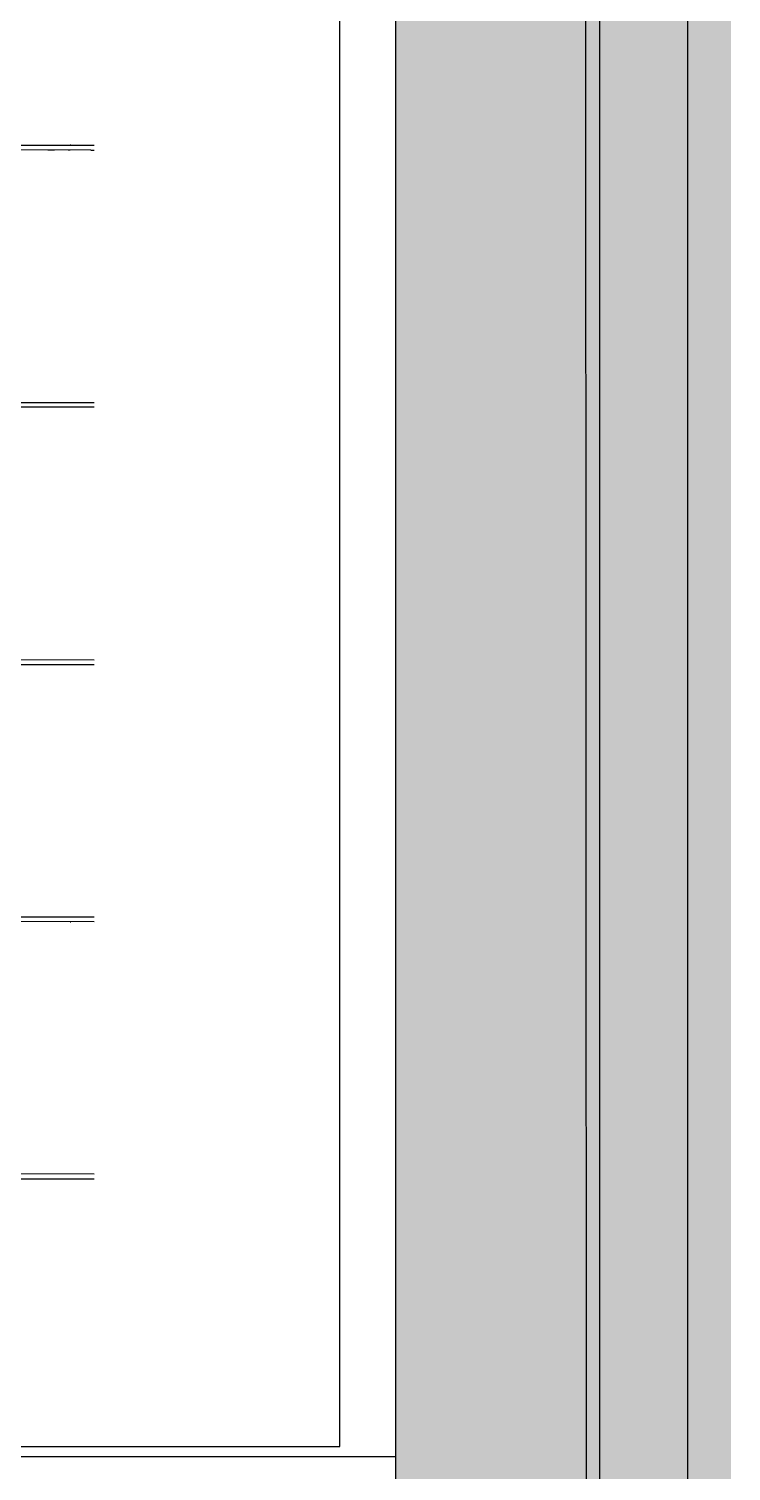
# Model space of a CAD drawing. Header units: inches. Extents: x 0 to 54693, y 0 to 31146.
# Drawn here: x 51127.7 to 51368.2, y 15348.2 to 15842.2 of the extents above; entities that cross this region are included whole.
import ezdxf

# ---------------------------------------------------------------- set-up
doc = ezdxf.new("R2010")
doc.units = ezdxf.units.IN
doc.header["$MEASUREMENT"] = 0
doc.layers.add('Added', color=3, linetype='Continuous')

msp = doc.modelspace()

# ---------------------------------------------------------------- linework, layer by layer
at = {"layer": 'Added', "linetype": 'ByBlock', "lineweight": -2, "ltscale": 0.18}
for p, q in [((51323.23, 5048.32), (51323.23, 28548.32)), ((51353.23, 28548.32), (51353.23, 5048.32)), ((51323.23, 5078.32), (51312.93, 28508.02))]:
    msp.add_line(p, q, dxfattribs=at)
at = {"layer": 'Added', "linetype": 'Continuous', "lineweight": -2, "ltscale": 0.18}
for p, q in [((51253.23, 18348.31), (51253.23, 5148.32)), ((51353.23, 18348.31), (51353.23, 5048.32)), ((51253.23, 17342.65), (51253.23, 9943.35)), ((51234.23, 15356.73), (51234.23, 16330.53)), ((50740.09, 15803.09), (51150.07, 15802.32)), ((51142.09, 15802.34), (51141.86, 15802.34)), ((51148.87, 15800.68), (50741.27, 15801.44)), ((51136.5, 15800.7), (51134.17, 15800.71)), ((51141.85, 15800.69), (51141.16, 15800.69)), ((51148.87, 15800.68), (51149.76, 15800.68)), ((51149.76, 15800.68), (51150.06, 15800.68)), ((51150.06, 15712.59), (50740.08, 15713.36)), ((50740.09, 15715), (51150.07, 15714.23)), ((50740.08, 15625.27), (51150.06, 15624.5)), ((50740.09, 15626.91), (51150.07, 15626.15)), ((51150.06, 15536.41), (50740.08, 15537.18)), ((50740.09, 15538.83), (51150.07, 15538.06)), ((51141.85, 15536.43), (51142.08, 15536.43)), ((50740.08, 15449.09), (51150.06, 15448.33)), ((51150.07, 15449.97), (50740.09, 15450.74)), ((50653.23, 15356.73), (51234.23, 15356.73)), ((50653.23, 15353.24), (51253.23, 15353.24))]:
    msp.add_line(p, q, dxfattribs=at)
at = {"layer": 'Added', "linetype": 'ByBlock', "lineweight": -2, "ltscale": 0.18}
msp.add_solid([(51318.23, 28508.32), (51368.23, 28558.32), (51318.23, 5088.33), (51368.23, 5038.32)], dxfattribs=at)
at = {"layer": 'Added', "linetype": 'Continuous', "lineweight": -2, "ltscale": 0.18}
msp.add_solid([(51353.23, 5048.32), (51253.23, 5048.32), (51353.23, 18348.31), (51253.23, 18348.31)], dxfattribs=at)

doc.saveas('drawing.dxf')
